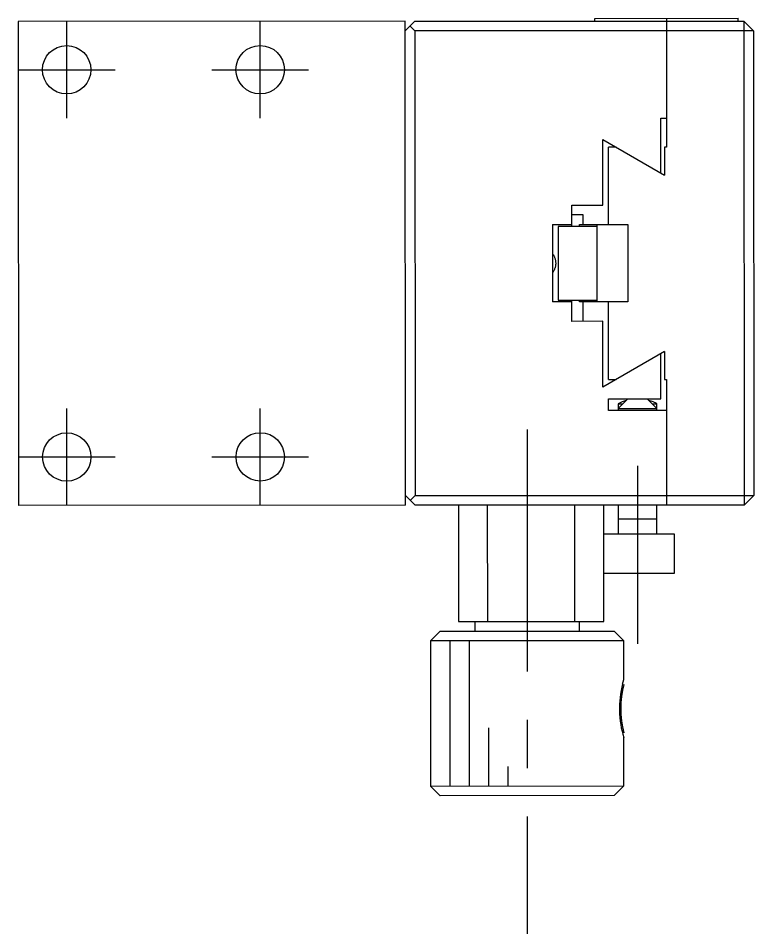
# Model space of a CAD drawing. Extents: x 166 to 392, y 15 to 196.
# Drawn here: x 353.52 to 391.53, y 89.47 to 136.75 of the extents above; entities that cross this region are included whole.
import ezdxf

# ---------------------------------------------------------------- set-up
doc = ezdxf.new("R2010")
doc.units = 0
doc.header["$LTSCALE"] = 10
doc.linetypes.add('CENTER', pattern=[2, 1.25, -0.25, 0.25, -0.25])
doc.layers.get('0').update_dxf_attribs({"linetype": 'CONTINUOUS'})
doc.layers.add('CENTER', color=1, linetype='CENTER')

msp = doc.modelspace()

# ---------------------------------------------------------------- linework, layer by layer
at = {"color": 7, "linetype": 'CONTINUOUS'}
for p, q in [((383.322217, 136.752045), (390.722217, 136.753697)), ((383.32225, 136.602057), (383.322217, 136.752057)), ((387.022217, 136.752876), (387.023693, 130.102877)), ((390.72225, 136.603696), (390.722217, 136.753696)), ((373.52225, 136.599887), (353.522251, 136.595459)), ((353.522251, 136.595459), (353.527787, 111.595459)), ((373.527786, 111.599888), (373.52225, 136.599887)), ((374.02225, 136.599998), (373.522361, 136.099887)), ((373.772306, 136.349943), (374.022361, 136.099998)), ((374.02225, 136.599998), (391.02225, 136.603763)), ((391.522361, 136.103873), (391.02225, 136.603762)), ((391.02225, 136.603762), (391.0278, 111.603763)), ((391.522361, 136.103874), (374.022361, 136.099998)), ((374.022361, 136.099998), (374.027675, 112.099999)), ((391.522361, 136.103873), (391.527675, 112.103874)), ((386.723357, 131.60281), (387.023357, 131.602877)), ((386.723985, 128.768836), (386.723357, 131.60281)), ((383.723601, 130.500223), (386.92401, 128.65341)), ((383.724354, 127.102146), (383.723601, 130.500222)), ((384.413178, 130.102299), (384.023689, 130.102212)), ((384.024575, 126.102212), (384.023689, 130.102212)), ((387.023689, 130.102877), (386.923689, 130.102855)), ((386.923689, 130.102855), (386.92401, 128.65341)), ((382.124354, 127.101792), (383.724354, 127.102146)), ((382.124597, 126.001792), (382.124355, 127.101792)), ((382.719832, 126.601924), (382.124464, 126.601792)), ((382.719943, 126.101924), (382.719832, 126.601924)), ((381.124575, 126.10157), (382.124575, 126.101792)), ((381.124575, 126.10157), (381.125461, 122.10157)), ((383.424597, 126.00208), (381.424597, 126.001637)), ((381.424597, 126.001637), (381.425439, 122.201637)), ((382.524575, 126.101879), (385.024575, 126.102434)), ((382.524597, 126.00188), (382.524575, 126.10188)), ((383.424575, 126.10208), (383.425461, 122.10208)), ((385.024575, 126.102434), (385.025461, 122.102434)), ((381.124907, 124.604447), (381.15058, 124.56827)), ((381.15058, 124.56827), (381.174469, 124.530759)), ((381.174469, 124.530759), (381.196444, 124.492022)), ((381.196444, 124.492022), (381.211989, 124.461416)), ((381.211989, 124.461416), (381.226323, 124.430122)), ((381.226323, 124.430122), (381.239395, 124.398214)), ((381.239395, 124.398214), (381.251154, 124.365764)), ((381.251154, 124.365764), (381.261335, 124.333589)), ((381.261335, 124.333589), (381.270221, 124.300943)), ((381.270399, 123.90262), (381.261809, 123.870878)), ((381.270221, 124.300943), (381.277777, 124.267915)), ((381.277733, 123.934722), (381.270399, 123.90262)), ((381.28378, 123.967103), (381.277733, 123.934722)), ((381.277777, 124.267915), (381.283971, 124.234594)), ((381.288407, 123.998802), (381.28378, 123.967103)), ((381.283971, 124.234594), (381.288917, 124.199908)), ((381.291798, 124.030712), (381.288407, 123.998802)), ((381.288917, 124.199908), (381.292385, 124.164977)), ((381.293944, 124.062747), (381.291798, 124.030712)), ((381.292385, 124.164977), (381.294361, 124.129912)), ((381.294834, 124.094823), (381.293944, 124.062747)), ((381.294361, 124.129912), (381.294834, 124.094823)), ((381.145195, 123.626664), (381.125129, 123.598693)), ((381.164204, 123.655454), (381.145195, 123.626664)), ((381.182095, 123.685013), (381.164204, 123.655454)), ((381.198809, 123.71529), (381.182095, 123.685013)), ((381.213914, 123.745445), (381.198809, 123.71529)), ((381.227845, 123.776258), (381.213914, 123.745445)), ((381.240555, 123.807659), (381.227845, 123.776258)), ((381.251994, 123.839577), (381.240555, 123.807659)), ((381.261809, 123.870878), (381.251994, 123.839577)), ((382.125461, 122.101792), (381.125461, 122.10157)), ((381.425439, 122.201637), (383.425439, 122.20208)), ((382.125681, 121.101792), (382.125439, 122.201792)), ((382.525461, 122.10188), (382.525439, 122.20188)), ((385.025461, 122.102434), (382.525461, 122.101881)), ((382.72105, 121.101924), (382.720829, 122.101924)), ((384.026347, 118.102213), (384.025461, 122.102213)), ((383.725682, 121.102146), (382.125682, 121.101792)), ((383.726435, 117.70407), (383.725682, 121.102146)), ((386.926025, 119.5523), (383.726435, 117.70407)), ((386.726568, 117.102811), (386.726051, 119.436785)), ((386.926026, 119.552299), (386.926346, 118.102855)), ((384.026347, 118.102213), (384.415835, 118.102299)), ((386.926346, 118.102855), (387.026346, 118.102877)), ((387.026343, 118.102877), (387.027786, 111.602877)), ((384.026568, 117.102213), (386.726568, 117.102811)), ((384.026701, 116.502213), (384.026568, 117.102213)), ((384.526622, 116.834374), (384.758678, 116.834426)), ((384.526627, 116.834374), (384.526701, 116.502343)), ((385.026566, 117.102435), (384.526679, 116.602323)), ((386.526679, 116.602766), (386.026568, 117.102656)), ((386.294576, 116.834766), (386.526632, 116.834817)), ((386.526701, 116.502786), (386.526627, 116.834817)), ((387.026701, 116.502873), (384.026701, 116.502213)), ((384.526679, 116.602324), (386.526679, 116.602766)), ((373.527675, 112.099888), (374.027786, 111.599999)), ((374.027675, 112.099999), (373.777731, 111.849943)), ((374.027675, 112.099999), (391.527675, 112.103873)), ((391.027786, 111.603763), (391.527675, 112.103874)), ((373.527786, 111.599888), (353.527787, 111.595459)), ((391.027786, 111.603763), (374.027786, 111.599999)), ((376.277786, 111.600497), (376.279115, 105.600497)), ((377.779115, 105.600829), (377.777786, 111.600829)), ((382.279114, 105.601825), (382.277786, 111.601825)), ((383.779114, 105.602158), (383.777786, 111.602157)), ((384.527786, 111.602304), (384.528118, 110.102324)), ((386.528101, 110.102766), (386.527801, 111.602747)), ((384.527936, 110.902324), (386.527946, 110.902766)), ((387.428118, 110.102965), (383.778118, 110.102158)), ((387.428561, 108.102966), (387.428118, 110.102966)), ((383.778561, 108.102158), (387.428561, 108.102966)), ((376.279115, 105.600497), (383.779114, 105.602157)), ((377.116982, 105.600682), (377.117093, 105.100682)), ((382.517093, 105.101878), (382.516982, 105.601878)), ((375.317093, 105.100284), (374.817204, 104.600173)), ((375.317093, 105.100284), (384.317093, 105.102277)), ((384.817204, 104.602387), (384.317093, 105.102277)), ((384.817204, 104.602387), (374.817204, 104.600173)), ((374.817204, 104.600173), (374.818865, 97.100173)), ((384.817647, 102.601421), (384.817204, 104.602387)), ((384.659208, 101.102352), (384.65924, 101.121051)), ((384.818864, 97.102388), (384.818311, 99.602393)), ((374.818865, 97.100173), (384.818864, 97.102388)), ((374.818865, 97.100173), (375.318975, 96.600284)), ((384.318975, 96.602277), (384.818864, 97.102388)), ((384.318975, 96.602277), (375.318975, 96.600284))]:
    msp.add_line(p, q, dxfattribs=at)
at = {"color": 3, "linetype": 'CONTINUOUS'}
for p, q in [((375.817204, 104.600395), (375.818865, 97.100395)), ((376.817204, 104.600616), (376.818865, 97.100616)), ((384.752814, 102.3694), (384.817647, 102.602383)), ((384.818311, 102.602383), (384.817647, 102.602383)), ((377.8182, 100.100838), (377.818865, 97.100838)), ((378.818643, 98.101059), (378.818865, 97.101059))]:
    msp.add_line(p, q, dxfattribs=at)
at = {"color": 7, "linetype": 'CONTINUOUS'}
for centre in [(356.022804, 134.096012), (366.022804, 134.098227), (356.027233, 114.096013), (366.027233, 114.098227)]:
    msp.add_circle(centre, 1.25, dxfattribs=at)
for centre, radius, start, end in [((385.527011, 115.102545), 2, 107.12712, 120.012687), ((385.527011, 115.102545), 2, 60.012687, 72.898254), ((389.659214, 101.10346), 5.000006, 165.535193, 194.49018)]:
    msp.add_arc(centre, radius, start, end, dxfattribs=at)
at = {"color": 3, "linetype": 'CONTINUOUS'}
msp.add_arc((389.562609, 101.098971), 4.974747, 165.20416, 197.507771, dxfattribs=at)
at = {"layer": 'CENTER', "color": 1, "linetype": 'CENTER'}
for p, q in [((356.022804, 131.596012), (356.022804, 136.596012)), ((366.022804, 131.598227), (366.022804, 136.598227)), ((353.522804, 134.096012), (358.522804, 134.096012)), ((363.522804, 134.098227), (368.522804, 134.098227)), ((356.027233, 111.596013), (356.027233, 116.596013)), ((366.027233, 111.598227), (366.027233, 116.598227)), ((379.814786, 115.520437), (379.820554, 89.472765)), ((353.527233, 114.096013), (358.527233, 114.096013)), ((363.527233, 114.098227), (368.527233, 114.098227)), ((385.527336, 113.632083), (385.529369, 104.452855))]:
    msp.add_line(p, q, dxfattribs=at)

doc.saveas('drawing.dxf')
